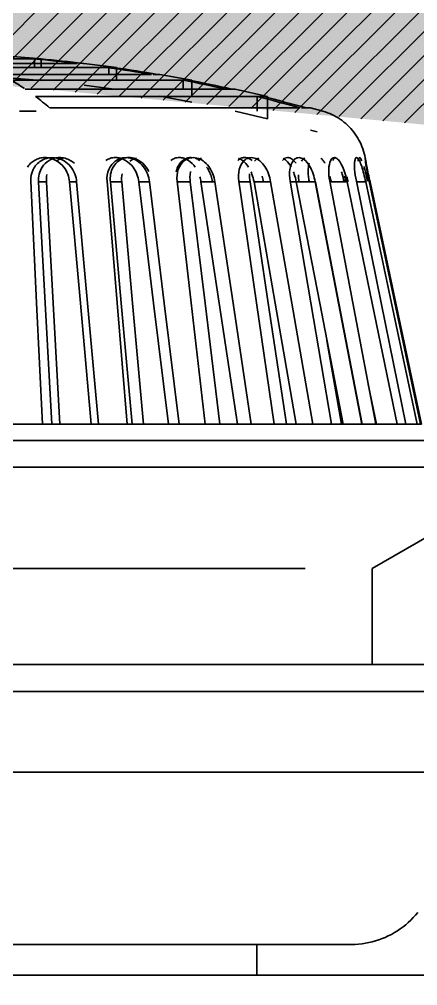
# Model space of a CAD drawing. Header units: millimetres. Extents: x -25371 to 2282244, y -90657 to 147824.
# Drawn here: x 1890027.3 to 1890101.8, y 2225.3 to 2406 of the extents above; entities that cross this region are included whole.
import ezdxf

# ---------------------------------------------------------------- set-up
doc = ezdxf.new("R2010")
doc.units = ezdxf.units.MM
doc.layers.add('000 - CONCRETE_COL_HATCH_', color=7, linetype='Continuous')
doc.layers.add('A-GLAZ-CURT', color=7, linetype='Continuous', lineweight=35)
doc.layers.add('P-PIPE', color=7, linetype='Continuous', lineweight=35)

# ---------------------------------------------------------------- blocks, each defined once
blk = doc.blocks.new('DPA_CP_Entrance Canopy Lower - Depth 4200-5687027-VS01 - ELEVATION 4')
at = {"layer": 'A-GLAZ-CURT', "color": 7}
for p, q in [((4025.98, 106800), (4260.96, 106800)), ((4260.96, 106800), (4025.98, 106800))]:
    blk.add_line(p, q, dxfattribs=at)
blk = doc.blocks.new('DPA_CP_Entrance Canopy Lower - Depth 4200-V69-VS01 - ELEVATION 4')
at = {"layer": 'A-GLAZ-CURT', "color": 7}
for p, q in [((4025.98, 106800), (4260.96, 106800)), ((4260.96, 106800), (4025.98, 106800))]:
    blk.add_line(p, q, dxfattribs=at)
blk = doc.blocks.new('DPA_CP_Entrance Canopy Lower - Depth 4200-V70-VS01 - ELEVATION 4')
at = {"layer": 'A-GLAZ-CURT', "color": 7}
for p, q in [((4025.98, 106800), (4260.96, 106800)), ((4260.96, 106800), (4025.98, 106800))]:
    blk.add_line(p, q, dxfattribs=at)
blk = doc.blocks.new('DPA_CP_Entrance Canopy Lower - Depth 4200-V71-VS01 - ELEVATION 4')
at = {"layer": 'A-GLAZ-CURT', "color": 7}
for p, q in [((4025.98, 106800), (4260.96, 106800)), ((4260.96, 106800), (4025.98, 106800))]:
    blk.add_line(p, q, dxfattribs=at)
blk = doc.blocks.new('DPA_CP_Entrance Canopy Lower - Depth 4200-V72-VS01 - ELEVATION 4')
at = {"layer": 'A-GLAZ-CURT', "color": 7}
for p, q in [((4025.98, 106800), (4260.96, 106800)), ((4260.96, 106800), (4025.98, 106800))]:
    blk.add_line(p, q, dxfattribs=at)
blk = doc.blocks.new('DPA_CP_Entrance Canopy Lower - Depth 4200-V73-VS01 - ELEVATION 4')
at = {"layer": 'A-GLAZ-CURT', "color": 7}
for p, q in [((4260.96, 106800), (4025.98, 106800)), ((4222.3, 106800), (4260.95, 106800))]:
    blk.add_line(p, q, dxfattribs=at)
blk = doc.blocks.new('ø100 RD_ - ø100 RD_-4180713-VS01 - ELEVATION 4')
at = {"layer": 'P-PIPE', "color": 7}
for p, q in [((4182.13, 106971.34), (4176.08, 106971.83)), ((4180.9, 106971.34), (4167.27, 106971.34)), ((4169.91, 106970.49), (4188.85, 106970.49)), ((4194.8, 106969.71), (4171.88, 106969.71)), ((4175.7, 106971.34), (4181.91, 106971.34)), ((4180.9, 106969.71), (4180.9, 106971.34)), ((4182.13, 106969.71), (4182.13, 106971.34)), ((4190.19, 106970.49), (4189.96, 106970.49)), ((4190, 106970.49), (4190.19, 106970.49)), ((4190.17, 106969.71), (4196, 106969.71)), ((4196.23, 106969.71), (4190.19, 106970.49)), ((4194.8, 106968.46), (4194.8, 106969.71)), ((4196.23, 106967.37), (4196.23, 106969.71)), ((4175.31, 106968.46), (4202.73, 106968.46)), ((4204.29, 106968.46), (4203.04, 106968.46)), ((4203.89, 106968.46), (4204.29, 106968.46)), ((4210.33, 106967.37), (4204.29, 106968.46)), ((4182.13, 106967.29), (4176.08, 106967.79)), ((4208.67, 106967.37), (4176.48, 106967.37)), ((4196.23, 106965.64), (4190.19, 106966.44)), ((4204.22, 106967.37), (4210.26, 106967.37)), ((4208.67, 106965.79), (4208.67, 106967.37)), ((4210.33, 106964.3), (4210.33, 106967.37)), ((4179.11, 106965.7), (4216.59, 106965.7)), ((4222.53, 106964.3), (4181.08, 106964.3)), ((4210.33, 106963.26), (4204.29, 106964.37)), ((4218.39, 106965.7), (4216.65, 106965.7)), ((4217.75, 106965.7), (4218.39, 106965.7)), ((4218.34, 106964.3), (4224.44, 106964.3)), ((4224.44, 106964.3), (4218.39, 106965.7)), ((4222.53, 106961.56), (4222.53, 106964.3)), ((4224.44, 106964.3), (4223.69, 106964.3)), ((4224.44, 106960.15), (4224.44, 106964.3)), ((4178.08, 106961.57), (4181.18, 106961.57)), ((4181.16, 106961.57), (4179.11, 106961.57)), ((4183.71, 106962.21), (4230.45, 106962.21)), ((4224.44, 106960.15), (4218.39, 106961.57)), ((4232.5, 106962.21), (4230.79, 106962.21)), ((4231.61, 106962.21), (4232.5, 106962.21)), ((4234.81, 106961.56), (4232.5, 106962.21)), ((4233.73, 106957.68), (4232.5, 106958.03)), ((4242.77, 106952.62), (4242.65, 106953.2)), ((4183.11, 106948.35), (4181.63, 106948.35)), ((4188.75, 106948.35), (4187.41, 106948.35)), ((4197.18, 106948.35), (4195.06, 106948.35)), ((4202.38, 106948.35), (4200.38, 106948.35)), ((4210, 106948.35), (4207.56, 106948.35)), ((4214.6, 106948.35), (4212.01, 106948.35)), ((4221.18, 106948.35), (4219.09, 106948.35)), ((4225.04, 106948.35), (4221.93, 106948.35)), ((4230.38, 106948.35), (4228.71, 106948.35)), ((4233.38, 106948.35), (4229.84, 106948.35)), ((4239.37, 106948.35), (4236.12, 106948.35)), ((4239.12, 106948.35), (4237.7, 106948.35)), ((4242.82, 106948.35), (4241.09, 106948.35)), ((4242.82, 106948.35), (4241.09, 106948.35)), ((4238.28, 106903.02), (4235.55, 106918.66)), ((4243.3, 106910.49), (4244.83, 106903.02)), ((4089.85, 106903.02), (4250.24, 106903.02)), ((4179.14, 106903.02), (4168.26, 106903.02)), ((4179.43, 106903.02), (4168.36, 106903.02)), ((4176.62, 106903.02), (4182.35, 106903.02)), ((4182.35, 106903.02), (4181.01, 106903.02)), ((4181.01, 106903.02), (4191.48, 106903.02)), ((4184.13, 106903.02), (4185.6, 106903.02)), ((4194.47, 106903.02), (4184.13, 106903.02)), ((4185.6, 106903.02), (4184.13, 106903.02)), ((4194.51, 106903.02), (4184.42, 106903.02)), ((4191.48, 106903.02), (4192.83, 106903.02)), ((4192.83, 106903.02), (4198.22, 106903.02)), ((4198.22, 106903.02), (4196.22, 106903.02)), ((4196.22, 106903.02), (4205.91, 106903.02)), ((4199.13, 106903.02), (4201.26, 106903.02)), ((4208.63, 106903.02), (4199.13, 106903.02)), ((4201.26, 106903.02), (4199.14, 106903.02)), ((4209.29, 106903.02), (4199.44, 106903.02)), ((4205.91, 106903.02), (4207.92, 106903.02)), ((4207.92, 106903.02), (4212.81, 106903.02)), ((4212.81, 106903.02), (4210.22, 106903.02)), ((4210.22, 106903.02), (4218.83, 106903.02)), ((4212.83, 106903.02), (4215.54, 106903.02)), ((4217.12, 106903.02), (4212.83, 106903.02)), ((4215.54, 106903.02), (4213.17, 106903.02)), ((4221.28, 106903.02), (4213.44, 106903.02)), ((4221.19, 106903.02), (4217.12, 106903.02)), ((4218.83, 106903.02), (4221.42, 106903.02)), ((4221.42, 106903.02), (4225.67, 106903.02)), ((4225.67, 106903.02), (4222.56, 106903.02)), ((4222.56, 106903.02), (4229.83, 106903.02)), ((4224.8, 106903.02), (4228, 106903.02)), ((4230.64, 106903.02), (4224.8, 106903.02)), ((4228, 106903.02), (4224.8, 106903.02)), ((4231.53, 106903.02), (4225.23, 106903.02)), ((4230.61, 106903.02), (4232.94, 106903.02)), ((4236.42, 106903.02), (4232.88, 106903.02)), ((4232.88, 106903.02), (4238.59, 106903.02)), ((4232.94, 106903.02), (4236.42, 106903.02)), ((4234.67, 106903.02), (4238.28, 106903.02)), ((4240.04, 106903.02), (4234.67, 106903.02)), ((4238.28, 106903.02), (4234.98, 106903.02)), ((4240.43, 106903.02), (4235.57, 106903.02)), ((4238.59, 106903.02), (4242.12, 106903.02)), ((4244.71, 106903.02), (4240.86, 106903.02)), ((4240.86, 106903.02), (4244.83, 106903.02)), ((4242.12, 106903.02), (4244.71, 106903.02)), ((4243.65, 106903.02), (4242.15, 106903.02)), ((4242.15, 106903.02), (4245.76, 106903.02)), ((4245.76, 106903.02), (4242.15, 106903.02)), ((4246.71, 106903.02), (4242.28, 106903.02)), ((4244.9, 106903.02), (4243.65, 106903.02)), ((4244.83, 106903.02), (4248.68, 106903.02)), ((4250.31, 106903.02), (4246.26, 106903.02)), ((4246.26, 106903.02), (4247.48, 106903.02)), ((4248.75, 106903.02), (4247.02, 106903.02)), ((4247.02, 106903.02), (4248.75, 106903.02)), ((4249.89, 106903.02), (4248.12, 106903.02)), ((4248.38, 106903.02), (4252.43, 106903.02)), ((4253.04, 106903.02), (4248.92, 106903.02)), ((4249.11, 106903.02), (4251.09, 106903.02)), ((4252.83, 106903.02), (4249.11, 106903.02)), ((4249.11, 106903.02), (4253.24, 106903.02)), ((4235.24, 106900), (4035.05, 106900)), ((4232.6, 106900), (4039.08, 106900)), ((4055.58, 106900), (4222.02, 106900)), ((4076.63, 106900), (4261.76, 106900)), ((4079.27, 106900), (4261.09, 106900)), ((4256.29, 106900), (4089.85, 106900)), ((4120.68, 106900), (4230.7, 106900)), ((4217.54, 106900), (4176.39, 106900)), ((4249.8, 106900), (4217.54, 106900)), ((4222.02, 106900), (4256.67, 106900)), ((4231.65, 106900), (4248.96, 106900)), ((4261.1, 106900), (4232.6, 106900)), ((4261.73, 106900), (4235.24, 106900)), ((4035.05, 106894.96), (4235.24, 106894.96)), ((4235.24, 106894.96), (4064.71, 106894.96)), ((4213.44, 106894.96), (4068.62, 106894.96)), ((4076.63, 106894.96), (4261.22, 106894.96)), ((4261.76, 106894.96), (4076.63, 106894.96)), ((4175.65, 106894.96), (4243.25, 106894.96)), ((4230.7, 106894.96), (4213.44, 106894.96)), ((4243.58, 106894.96), (4231.07, 106894.96)), ((4261.21, 106894.96), (4235.24, 106894.96)), ((4235.24, 106894.96), (4261.73, 106894.96)), ((4244.06, 106876.05), (4260.96, 106885.8)), ((4068.15, 106876.05), (4213.75, 106876.05)), ((4231.47, 106876.05), (4098.12, 106876.05)), ((4213.75, 106876.05), (4230.7, 106876.05)), ((4244.06, 106858.09), (4244.06, 106876.05)), ((4024.91, 106858.09), (4245.82, 106858.09)), ((4261.24, 106858.09), (4066.06, 106858.09)), ((4068.15, 106858.09), (4213.75, 106858.09)), ((4243.73, 106858.09), (4175.76, 106858.09)), ((4213.75, 106858.09), (4230.77, 106858.09)), ((4231.47, 106858.09), (4244.06, 106858.09)), ((4245.82, 106858.09), (4261.77, 106858.09)), ((4025.75, 106853.02), (4245.82, 106853.02)), ((4261.14, 106853.02), (4066.06, 106853.02)), ((4245.82, 106853.02), (4261.13, 106853.02)), ((4064.38, 106837.95), (4221.68, 106837.95)), ((4260.43, 106837.95), (4083.18, 106837.95)), ((4230.74, 106837.95), (4090.19, 106837.95)), ((4119.94, 106837.95), (4228.69, 106837.95)), ((4221.68, 106837.95), (4256.15, 106837.95)), ((4228.69, 106837.95), (4261.24, 106837.95)), ((4255.77, 106837.95), (4231.57, 106837.95)), ((4089.41, 106805.71), (4199.58, 106805.71)), ((4222.46, 106805.71), (4112.29, 106805.71)), ((4199.58, 106805.71), (4222.3, 106805.71)), ((4222.46, 106800), (4222.46, 106805.71))]:
    blk.add_line(p, q, dxfattribs=at)
at = {"layer": 'P-PIPE', "color": 7, "flags": 128}
for points in [[(4234.83, 106961.56), (4235.26, 106961.43), (4235.68, 106961.28), (4236.09, 106961.12), (4236.49, 106960.94), (4236.89, 106960.74), (4237.28, 106960.53), (4237.66, 106960.31), (4238.03, 106960.06), (4238.39, 106959.81), (4238.75, 106959.54), (4239.09, 106959.25), (4239.41, 106958.95), (4239.73, 106958.64), (4240.03, 106958.32), (4240.32, 106957.99), (4240.6, 106957.64), (4240.86, 106957.28), (4241.11, 106956.92), (4241.35, 106956.54), (4241.56, 106956.15), (4241.77, 106955.76), (4241.95, 106955.36), (4242.12, 106954.95), (4242.28, 106954.53), (4242.41, 106954.11), (4242.53, 106953.68), (4242.64, 106953.25), (4242.65, 106953.2)], [(4180.17, 106948.45), (4181.26, 106925.74), (4182.35, 106903.02)], [(4181.63, 106948.35), (4182.88, 106925.69), (4184.13, 106903.02)], [(4185.6, 106903.02), (4184.36, 106925.69), (4183.11, 106948.35)], [(4187.41, 106948.35), (4189.45, 106925.69), (4191.48, 106903.02)], [(4192.83, 106903.02), (4190.79, 106925.69), (4188.75, 106948.35)], [(4194.44, 106948.45), (4196.33, 106925.74), (4198.22, 106903.02)], [(4195.06, 106948.35), (4197.1, 106925.69), (4199.13, 106903.02)], [(4201.26, 106903.02), (4199.22, 106925.69), (4197.18, 106948.35)], [(4200.38, 106948.35), (4203.15, 106925.69), (4205.91, 106903.02)], [(4207.92, 106903.02), (4205.15, 106925.69), (4202.38, 106948.35)], [(4207.55, 106948.45), (4210.18, 106925.74), (4212.81, 106903.02)], [(4215.54, 106903.02), (4212.77, 106925.69), (4210, 106948.35)], [(4212.01, 106948.35), (4215.42, 106925.69), (4218.83, 106903.02)], [(4221.42, 106903.02), (4218.01, 106925.69), (4214.6, 106948.35)], [(4219.08, 106948.45), (4222.38, 106925.74), (4225.67, 106903.02)], [(4228, 106903.02), (4224.59, 106925.69), (4221.18, 106948.35)], [(4221.93, 106948.35), (4225.88, 106925.69), (4229.83, 106903.02)], [(4232.94, 106903.02), (4228.99, 106925.69), (4225.04, 106948.35)], [(4228.69, 106948.45), (4232.56, 106925.74), (4236.42, 106903.02)], [(4229.84, 106948.35), (4234.22, 106925.69), (4238.59, 106903.02)], [(4242.12, 106903.02), (4237.75, 106925.69), (4233.38, 106948.35)], [(4233.41, 106948.35), (4237.78, 106925.69), (4242.15, 106903.02)], [(4236.1, 106948.45), (4240.41, 106925.74), (4244.71, 106903.02)], [(4248.68, 106903.02), (4244.03, 106925.69), (4239.37, 106948.35)], [(4241.07, 106948.45), (4245.69, 106925.74), (4250.31, 106903.02)], [(4252.43, 106903.02), (4247.62, 106925.69), (4242.82, 106948.35)], [(4243.45, 106948.45), (4248.25, 106925.74), (4253.04, 106903.02)], [(4253.24, 106903.02), (4248.43, 106925.69), (4243.63, 106948.35)], [(4252.56, 106811.69), (4252.15, 106811.2), (4251.71, 106810.73), (4251.26, 106810.27), (4250.79, 106809.83), (4250.3, 106809.41), (4249.8, 106809.01), (4249.28, 106808.63), (4248.74, 106808.27), (4248.19, 106807.93), (4247.63, 106807.61), (4247.05, 106807.32), (4246.47, 106807.05), (4245.87, 106806.81), (4245.27, 106806.59), (4244.65, 106806.39), (4244.03, 106806.22), (4243.4, 106806.07), (4242.77, 106805.95), (4242.13, 106805.85), (4241.49, 106805.78), (4240.85, 106805.73), (4240.21, 106805.71), (4240.03, 106805.71)], [(4176.29, 106805.71), (4179.53, 106805.71), (4182.74, 106805.71), (4185.91, 106805.71), (4189.03, 106805.71), (4192.09, 106805.71), (4195.1, 106805.71), (4198.04, 106805.71), (4200.92, 106805.71), (4203.73, 106805.71), (4206.46, 106805.71), (4209.1, 106805.71), (4211.67, 106805.71), (4214.14, 106805.71), (4216.52, 106805.71), (4218.8, 106805.71), (4220.99, 106805.71), (4223.07, 106805.71), (4225.04, 106805.71), (4226.9, 106805.71), (4228.65, 106805.71), (4230.28, 106805.71), (4231.79, 106805.71), (4233.18, 106805.71), (4234.45, 106805.71), (4235.59, 106805.71), (4236.61, 106805.71), (4237.49, 106805.71), (4238.25, 106805.71), (4238.87, 106805.71), (4239.36, 106805.71), (4239.72, 106805.71), (4239.94, 106805.71), (4240.03, 106805.71)], [(4211.11, 106805.71), (4208.53, 106805.71), (4205.86, 106805.71), (4203.11, 106805.71), (4200.29, 106805.71), (4197.4, 106805.71), (4194.44, 106805.71), (4191.42, 106805.71), (4188.34, 106805.71), (4185.21, 106805.71), (4182.04, 106805.71), (4178.82, 106805.71), (4175.57, 106805.71)], [(4240.03, 106805.71), (4239.96, 106805.71), (4239.76, 106805.71), (4239.43, 106805.71), (4238.96, 106805.71), (4238.36, 106805.71), (4237.62, 106805.71), (4236.76, 106805.71), (4235.76, 106805.71), (4234.64, 106805.71), (4233.39, 106805.71), (4232.02, 106805.71), (4230.53, 106805.71), (4228.92, 106805.71), (4227.19, 106805.71), (4225.34, 106805.71), (4223.39, 106805.71), (4221.33, 106805.71), (4219.16, 106805.71), (4216.89, 106805.71), (4214.53, 106805.71), (4212.07, 106805.71)]]:
    blk.add_lwpolyline(points, dxfattribs=at)
at = {"layer": 'P-PIPE', "color": 7}
for centre, ratio, start_param, end_param in [((4155.36, 106683.42), 0.981627, 6.164901, 6.193074), ((4156.51, 106683.42), 0.981627, 6.164901, 6.193074), ((4155.36, 106683.42), 0.981627, 6.115472, 6.143748), ((4156.51, 106683.42), 0.981627, 6.115472, 6.143748), ((4158.8, 106683.42), 0.325568, 6.067206, 6.094191), ((4155.36, 106683.42), 0.981627, 6.065689, 6.094191), ((4156.51, 106683.42), 0.981627, 6.065689, 6.094191), ((4158.8, 106683.42), 0.325568, 6.01538, 6.044202), ((4155.36, 106683.42), 0.981627, 6.01538, 6.044202), ((4156.51, 106683.42), 0.981627, 6.01538, 6.044202)]:
    blk.add_ellipse(centre, major_axis=(0, 289.09), ratio=ratio, start_param=start_param, end_param=end_param, dxfattribs=at)
for points in [[(4179.55, 106951.12), (4179.72, 106951.38), (4180.12, 106951.85), (4180.61, 106952.21), (4180.87, 106952.36)], [(4180.87, 106952.36), (4181.17, 106952.53), (4181.81, 106952.8), (4182.49, 106952.89), (4182.84, 106952.89)], [(4182.84, 106952.89), (4183.19, 106952.89), (4183.89, 106952.8), (4184.56, 106952.53), (4184.88, 106952.36)], [(4185.55, 106952.89), (4185.21, 106952.89), (4184.53, 106952.8), (4183.9, 106952.53), (4183.61, 106952.36)], [(4184.91, 106952.25), (4185.32, 106952.52), (4185.78, 106952.71), (4186.26, 106952.81)], [(4187.56, 106952.36), (4187.25, 106952.53), (4186.59, 106952.8), (4185.89, 106952.89), (4185.55, 106952.89)], [(4188.35, 106951.82), (4188.11, 106952.03), (4187.84, 106952.21), (4187.56, 106952.36)], [(4194.2, 106952.36), (4194.47, 106952.53), (4195.05, 106952.8), (4195.68, 106952.89), (4196, 106952.89)], [(4196, 106952.89), (4196.32, 106952.89), (4196.98, 106952.8), (4197.6, 106952.53), (4197.9, 106952.36)], [(4198.5, 106952.89), (4198.18, 106952.89), (4197.57, 106952.8), (4197, 106952.53), (4196.74, 106952.36)], [(4200.37, 106952.36), (4200.07, 106952.53), (4199.46, 106952.8), (4198.81, 106952.89), (4198.5, 106952.89)], [(4198.7, 106952.25), (4199.07, 106952.52), (4199.48, 106952.71), (4199.92, 106952.81)], [(4206.36, 106952.36), (4206.6, 106952.53), (4207.1, 106952.8), (4207.66, 106952.89), (4207.94, 106952.89)], [(4207.94, 106952.89), (4208.23, 106952.89), (4208.81, 106952.8), (4209.38, 106952.53), (4209.65, 106952.36)], [(4210.15, 106952.89), (4209.88, 106952.89), (4209.34, 106952.8), (4208.85, 106952.53), (4208.62, 106952.36)], [(4209.65, 106952.36), (4210.14, 106952.05), (4210.59, 106951.61), (4210.95, 106951.09)], [(4211.82, 106952.36), (4211.55, 106952.53), (4211.28, 106952.66), (4211, 106952.75)], [(4211.42, 106952.43), (4211.53, 106952.5), (4211.75, 106952.64), (4211.99, 106952.73), (4212.11, 106952.77)], [(4220.16, 106952.89), (4219.93, 106952.89), (4219.48, 106952.8), (4219.09, 106952.53), (4218.91, 106952.36)], [(4219.04, 106952.75), (4219.29, 106952.66), (4219.54, 106952.53), (4219.77, 106952.36)], [(4219.77, 106952.36), (4220.19, 106952.05), (4220.59, 106951.61), (4220.92, 106951.09)], [(4221.57, 106952.36), (4221.34, 106952.53), (4220.87, 106952.8), (4220.39, 106952.89), (4220.16, 106952.89)], [(4222, 106952.25), (4222.25, 106952.52), (4222.54, 106952.71), (4222.86, 106952.81)], [(4228.21, 106952.89), (4228.04, 106952.89), (4227.7, 106952.8), (4227.41, 106952.53), (4227.28, 106952.36)], [(4227.36, 106952.75), (4227.56, 106952.66), (4227.76, 106952.53), (4227.95, 106952.36)], [(4227.95, 106952.36), (4228.3, 106952.05), (4228.62, 106951.61), (4228.91, 106951.09)], [(4229.33, 106952.36), (4229.15, 106952.53), (4228.77, 106952.8), (4228.39, 106952.89), (4228.21, 106952.89)], [(4229.8, 106951.82), (4229.65, 106952.03), (4229.49, 106952.21), (4229.33, 106952.36)], [(4230.8, 106952.25), (4230.98, 106952.52), (4231.2, 106952.71), (4231.44, 106952.81)], [(4234.86, 106952.36), (4234.72, 106952.53), (4234.59, 106952.66), (4234.46, 106952.75)], [(4235.21, 106951.82), (4235.09, 106952.03), (4234.98, 106952.21), (4234.86, 106952.36)], [(4236.76, 106952.36), (4236.79, 106952.53), (4236.87, 106952.8), (4236.99, 106952.89), (4237.06, 106952.89)], [(4237.06, 106952.89), (4237.13, 106952.89), (4237.21, 106952.84), (4237.29, 106952.75)], [(4241.39, 106952.25), (4241.41, 106952.52), (4241.51, 106952.9), (4241.76, 106952.92), (4241.97, 106952.56), (4242.09, 106952.3)], [(4197.18, 106948.35), (4197.12, 106948.87), (4197.15, 106949.39), (4197.25, 106949.88)], [(4210, 106948.35), (4209.96, 106948.69), (4209.92, 106949.36), (4210.01, 106950), (4210.08, 106950.3)], [(4214.12, 106948.45), (4214.07, 106948.77), (4213.93, 106949.41), (4213.57, 106950.32), (4213.25, 106950.87), (4213.07, 106951.12)], [(4221.18, 106948.35), (4221.09, 106948.87), (4221.07, 106949.39), (4221.11, 106949.88)], [(4183.11, 106948.35), (4183.07, 106948.81), (4183.1, 106949.27), (4183.2, 106949.71)], [(4211.8, 106949.32), (4211.89, 106949), (4211.96, 106948.68), (4212.01, 106948.35)], [(4223.66, 106948.45), (4223.61, 106948.77), (4223.53, 106949.09), (4223.44, 106949.4)], [(4230.38, 106948.35), (4230.29, 106948.81), (4230.24, 106949.26), (4230.23, 106949.69)], [(4236.34, 106948.45), (4236.28, 106948.77), (4236.2, 106949.09), (4236.12, 106949.4)], [(4239.1, 106948.45), (4239.03, 106948.77), (4238.96, 106949.09), (4238.88, 106949.4)], [(4239.32, 106948.45), (4239.25, 106948.77), (4239.19, 106949.09), (4239.13, 106949.4)], [(4239.3, 106949.32), (4239.36, 106949), (4239.43, 106948.68), (4239.5, 106948.35)]]:
    blk.add_open_spline(points, degree=3, dxfattribs=at)
for points, knots in [([(4188.75, 106948.35), (4188.71, 106948.87), (4188.48, 106949.91), (4187.66, 106951.29), (4186.45, 106952.33), (4185, 106952.9), (4183.48, 106952.92), (4181.83, 106952.29), (4180.45, 106950.78), (4180.13, 106949.23), (4180.17, 106948.45)], [0, 0, 0, 0, 0.111111, 0.222222, 0.333333, 0.444444, 0.555556, 0.666667, 0.833333, 1, 1, 1, 1]), ([(4183.61, 106952.36), (4183.09, 106952.05), (4182.29, 106951.29), (4181.67, 106949.82), (4181.59, 106948.84), (4181.63, 106948.35)], [0, 0, 0, 0, 0.4, 0.7, 1, 1, 1, 1]), ([(4184.88, 106952.36), (4185.45, 106952.05), (4186.34, 106951.29), (4187.16, 106949.82), (4187.37, 106948.84), (4187.41, 106948.35)], [0, 0, 0, 0, 0.4, 0.7, 1, 1, 1, 1]), ([(4202.38, 106948.35), (4202.33, 106948.87), (4202.07, 106949.91), (4201.26, 106951.29), (4200.12, 106952.33), (4198.76, 106952.9), (4197.35, 106952.92), (4195.85, 106952.29), (4194.62, 106950.78), (4194.38, 106949.23), (4194.44, 106948.45)], [0, 0, 0, 0, 0.111111, 0.222222, 0.333333, 0.444444, 0.555556, 0.666667, 0.833333, 1, 1, 1, 1]), ([(4196.74, 106952.36), (4196.26, 106952.05), (4195.56, 106951.29), (4195.04, 106949.82), (4195, 106948.84), (4195.06, 106948.35)], [0, 0, 0, 0, 0.4, 0.7, 1, 1, 1, 1]), ([(4197.9, 106952.36), (4198.44, 106952.05), (4199.29, 106951.29), (4200.1, 106949.82), (4200.33, 106948.84), (4200.38, 106948.35)], [0, 0, 0, 0, 0.4, 0.7, 1, 1, 1, 1]), ([(4202.25, 106950.3), (4201.96, 106950.88), (4201.37, 106951.66), (4200.63, 106952.21), (4200.37, 106952.36)], [0.4, 0.4, 0.4, 0.4, 0.8, 1, 1, 1, 1]), ([(4208.62, 106952.36), (4208.22, 106952.05), (4207.71, 106951.4), (4207.43, 106950.55), (4207.36, 106950.25)], [0, 0, 0, 0, 0.4, 0.6, 0.6, 0.6, 0.6]), ([(4214.6, 106948.35), (4214.53, 106948.87), (4214.26, 106949.91), (4213.5, 106951.29), (4212.44, 106952.33), (4211.21, 106952.9), (4209.96, 106952.92), (4208.65, 106952.29), (4207.61, 106950.78), (4207.45, 106949.23), (4207.55, 106948.45)], [0, 0, 0, 0, 0.111111, 0.222222, 0.333333, 0.444444, 0.555556, 0.666667, 0.833333, 1, 1, 1, 1]), ([(4225.04, 106948.35), (4224.96, 106948.87), (4224.68, 106949.91), (4223.98, 106951.29), (4223.05, 106952.33), (4221.99, 106952.9), (4220.93, 106952.92), (4219.84, 106952.29), (4219.03, 106950.78), (4218.96, 106949.23), (4219.08, 106948.45)], [0, 0, 0, 0, 0.111111, 0.222222, 0.333333, 0.444444, 0.555556, 0.666667, 0.833333, 1, 1, 1, 1]), ([(4233.38, 106948.35), (4233.28, 106948.87), (4233.01, 106949.91), (4232.39, 106951.29), (4231.61, 106952.33), (4230.76, 106952.9), (4229.93, 106952.92), (4229.1, 106952.29), (4228.53, 106950.78), (4228.56, 106949.23), (4228.69, 106948.45)], [0, 0, 0, 0, 0.111111, 0.222222, 0.333333, 0.444444, 0.555556, 0.666667, 0.833333, 1, 1, 1, 1]), ([(4232.25, 106948.45), (4232.18, 106948.77), (4232.09, 106949.41), (4232.03, 106950.62), (4232.11, 106951.4), (4232.22, 106951.82)], [0, 0, 0, 0, 0.2, 0.4, 0.8, 0.8, 0.8, 0.8]), ([(4239.37, 106948.35), (4239.26, 106948.87), (4239, 106949.91), (4238.48, 106951.29), (4237.88, 106952.33), (4237.26, 106952.9), (4236.68, 106952.92), (4236.13, 106952.29), (4235.83, 106950.78), (4235.95, 106949.23), (4236.1, 106948.45)], [0, 0, 0, 0, 0.111111, 0.222222, 0.333333, 0.444444, 0.555556, 0.666667, 0.833333, 1, 1, 1, 1]), ([(4242.82, 106948.35), (4242.71, 106948.87), (4242.47, 106949.91), (4242.07, 106951.29), (4241.66, 106952.33), (4241.28, 106952.9), (4240.97, 106952.92), (4240.73, 106952.29), (4240.7, 106950.78), (4240.9, 106949.23), (4241.07, 106948.45)], [0, 0, 0, 0, 0.111111, 0.222222, 0.333333, 0.444444, 0.555556, 0.666667, 0.833333, 1, 1, 1, 1]), ([(4243.63, 106948.35), (4243.51, 106948.87), (4243.3, 106949.91), (4243.03, 106951.29), (4242.83, 106952.33), (4242.71, 106952.9), (4242.68, 106952.92), (4242.75, 106952.29), (4242.99, 106950.78), (4243.28, 106949.23), (4243.45, 106948.45)], [0, 0, 0, 0, 0.111111, 0.222222, 0.333333, 0.444444, 0.555556, 0.666667, 0.833333, 1, 1, 1, 1]), ([(4221.37, 106950.25), (4221.43, 106950.1), (4221.68, 106949.49), (4221.85, 106948.84), (4221.93, 106948.35)], [0.6, 0.6, 0.6, 0.6, 0.7, 1, 1, 1, 1]), ([(4229.3, 106950.25), (4229.36, 106950.1), (4229.59, 106949.49), (4229.75, 106948.84), (4229.84, 106948.35)], [0.6, 0.6, 0.6, 0.6, 0.7, 1, 1, 1, 1]), ([(4238.31, 106950.25), (4238.35, 106950.1), (4238.51, 106949.49), (4238.66, 106948.84), (4238.77, 106948.35)], [0.6, 0.6, 0.6, 0.6, 0.7, 1, 1, 1, 1]), ([(4242.48, 106951.22), (4242.53, 106951.04), (4242.77, 106950.22), (4243, 106949.23), (4243.17, 106948.45)], [0.7863796, 0.7863796, 0.7863796, 0.7863796, 0.8333333, 1, 1, 1, 1])]:
    blk.add_open_spline(points, degree=3, knots=knots, dxfattribs=at)
blk = doc.blocks.new('C-1-VS01_REV00_20260616-140725_ELEVATION_4_EX')
at = {"layer": '000 - CONCRETE_COL_HATCH_'}
h = blk.add_hatch(dxfattribs=at)
h.set_pattern_fill('AR-CONC', scale=0.05, angle=-2e-15)
h.paths.add_polyline_path([(16572.78, 106950), (14053.64, 107184.7), (14054.29, 106600), (16572.78, 106600)])
h.paths.add_polyline_path([(15271.82, 105750), (15271.82, 103600), (16721.82, 103600), (16721.82, 108700), (14053.64, 108700), (14053.64, 107184.7), (14053.64, 103600), (14171.82, 103600), (14171.82, 105750)])
h = blk.add_hatch(dxfattribs=at)
h.set_pattern_fill('ANSI31', angle=-2e-15)
h.paths.add_polyline_path([(16572.79, 106950), (14053.64, 107184.7), (14054.29, 106600), (16572.79, 106600)])
h.paths.add_polyline_path([(15271.83, 105750), (15271.83, 103600), (16721.82, 103600), (16721.82, 108700), (14053.64, 108700), (14053.64, 107184.7), (14053.64, 103600), (14171.83, 103600), (14171.83, 105750)])
at = {"layer": 'A-GLAZ-CURT', "color": 7}
for name in ['DPA_CP_Entrance Canopy Lower - Depth 4200-5687027-VS01 - ELEVATION 4', 'DPA_CP_Entrance Canopy Lower - Depth 4200-V69-VS01 - ELEVATION 4', 'DPA_CP_Entrance Canopy Lower - Depth 4200-V70-VS01 - ELEVATION 4', 'DPA_CP_Entrance Canopy Lower - Depth 4200-V71-VS01 - ELEVATION 4', 'DPA_CP_Entrance Canopy Lower - Depth 4200-V72-VS01 - ELEVATION 4', 'DPA_CP_Entrance Canopy Lower - Depth 4200-V73-VS01 - ELEVATION 4']:
    blk.add_blockref(name, (12221.82, 0), dxfattribs=at)
at = {"layer": 'P-PIPE', "color": 7}
blk.add_blockref('ø100 RD_ - ø100 RD_-4180713-VS01 - ELEVATION 4', (12221.82, 0), dxfattribs=at)

msp = doc.modelspace()

# ---------------------------------------------------------------- block references
at = {"color": 7}
msp.add_blockref('C-1-VS01_REV00_20260616-140725_ELEVATION_4_EX', (1873627.43, -104572.744), dxfattribs=at)

doc.saveas('drawing.dxf')
